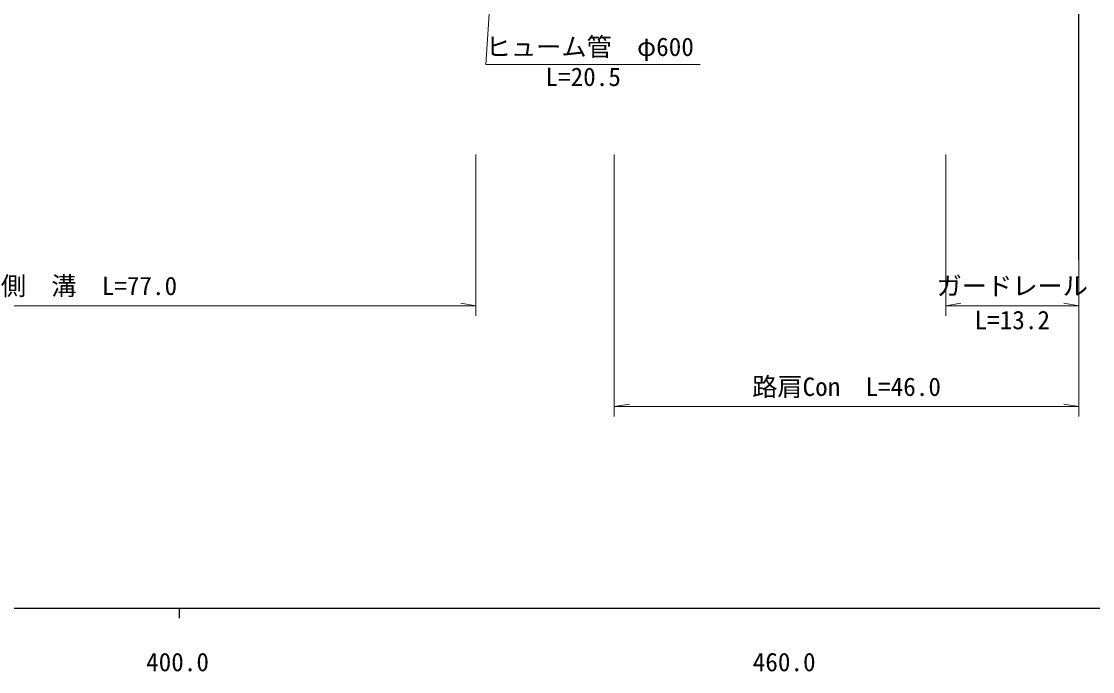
# Model space of a CAD drawing. Units: millimetres, scale not verified. Extents: x 40000 to 680000, y 20000 to 380000.
# Drawn here: x 452366 to 558581, y 198715 to 263199 of the extents above; entities that cross this region are included whole.
import ezdxf
from ezdxf.enums import TextEntityAlignment as Align

# ---------------------------------------------------------------- set-up
doc = ezdxf.new("R2010")
doc.units = ezdxf.units.MM
doc.header["$LTSCALE"] = 1000
for name, color, linetype, lineweight in [('M-BMK-OTRS', 5, 'Continuous', 25), ('M-STR-HTXT', 7, 'Continuous', 13), ('M-TTL-BAND', 7, 'Continuous', 25)]:
    doc.layers.add(name, color=color, linetype=linetype, lineweight=lineweight)
doc.styles.add('ＭＳ ゴシック', font='')
doc.styles.get('ＭＳ ゴシック').set_extended_font_data('MS Gothic')

msp = doc.modelspace()

# ---------------------------------------------------------------- linework, layer by layer
at = {"layer": 'M-BMK-OTRS'}
msp.add_line((557214, 239551), (557214, 339551), dxfattribs=at)
at = {"layer": 'M-STR-HTXT'}
for p, q in [((497434, 234000), (497434, 250000)), ((511155, 224000), (511155, 250000)), ((544023, 234000), (544023, 250000)), ((557214, 224000), (557214, 250000)), ((420693, 235000), (497434, 235000)), ((497434, 235000), (495934, 235250)), ((544023, 235000), (545523, 235250)), ((544023, 235000), (557214, 235000)), ((557214, 235000), (555714, 235250)), ((511155, 225000), (512655, 225250)), ((557214, 225000), (555714, 225250)), ((511155, 225000), (557214, 225000))]:
    msp.add_line(p, q, dxfattribs=at)
msp.add_lwpolyline([(499467, 275016), (498407, 258915), (519657, 258915)], dxfattribs=at)
at = {"layer": 'M-TTL-BAND'}
for p, q in [((40000, 205000), (579000, 205000)), ((468000, 205000), (468000, 204000))]:
    msp.add_line(p, q, dxfattribs=at)

# ---------------------------------------------------------------- texts
at = {"layer": 'M-STR-HTXT', "style": 'ＭＳ ゴシック'}
for s, p in [('ヒューム管\u3000φ600', (498407, 259215)), ('L=20.5', (504329, 256239))]:
    msp.add_text(s, height=1833, dxfattribs=at).set_placement(p, align=Align.BOTTOM_LEFT)
for s, p in [('側\u3000溝\u3000L=77.0', (459064, 235500)), ('ガードレール', (550618, 235500)), ('路肩Con\u3000L=46.0', (534184, 225500))]:
    msp.add_text(s, height=1833, dxfattribs=at).set_placement(p, align=Align.BOTTOM_CENTER)
msp.add_text('L=13.2', height=1833, dxfattribs=at).set_placement((550618, 234500), align=Align.TOP_CENTER)
at = {"layer": 'M-TTL-BAND', "style": 'ＭＳ ゴシック'}
for s, p in [('400.0', (467844, 198195)), ('460.0', (528000, 198195))]:
    msp.add_text(s, height=1833, dxfattribs=at).set_placement(p, align=Align.BOTTOM_CENTER)

doc.saveas('drawing.dxf')
